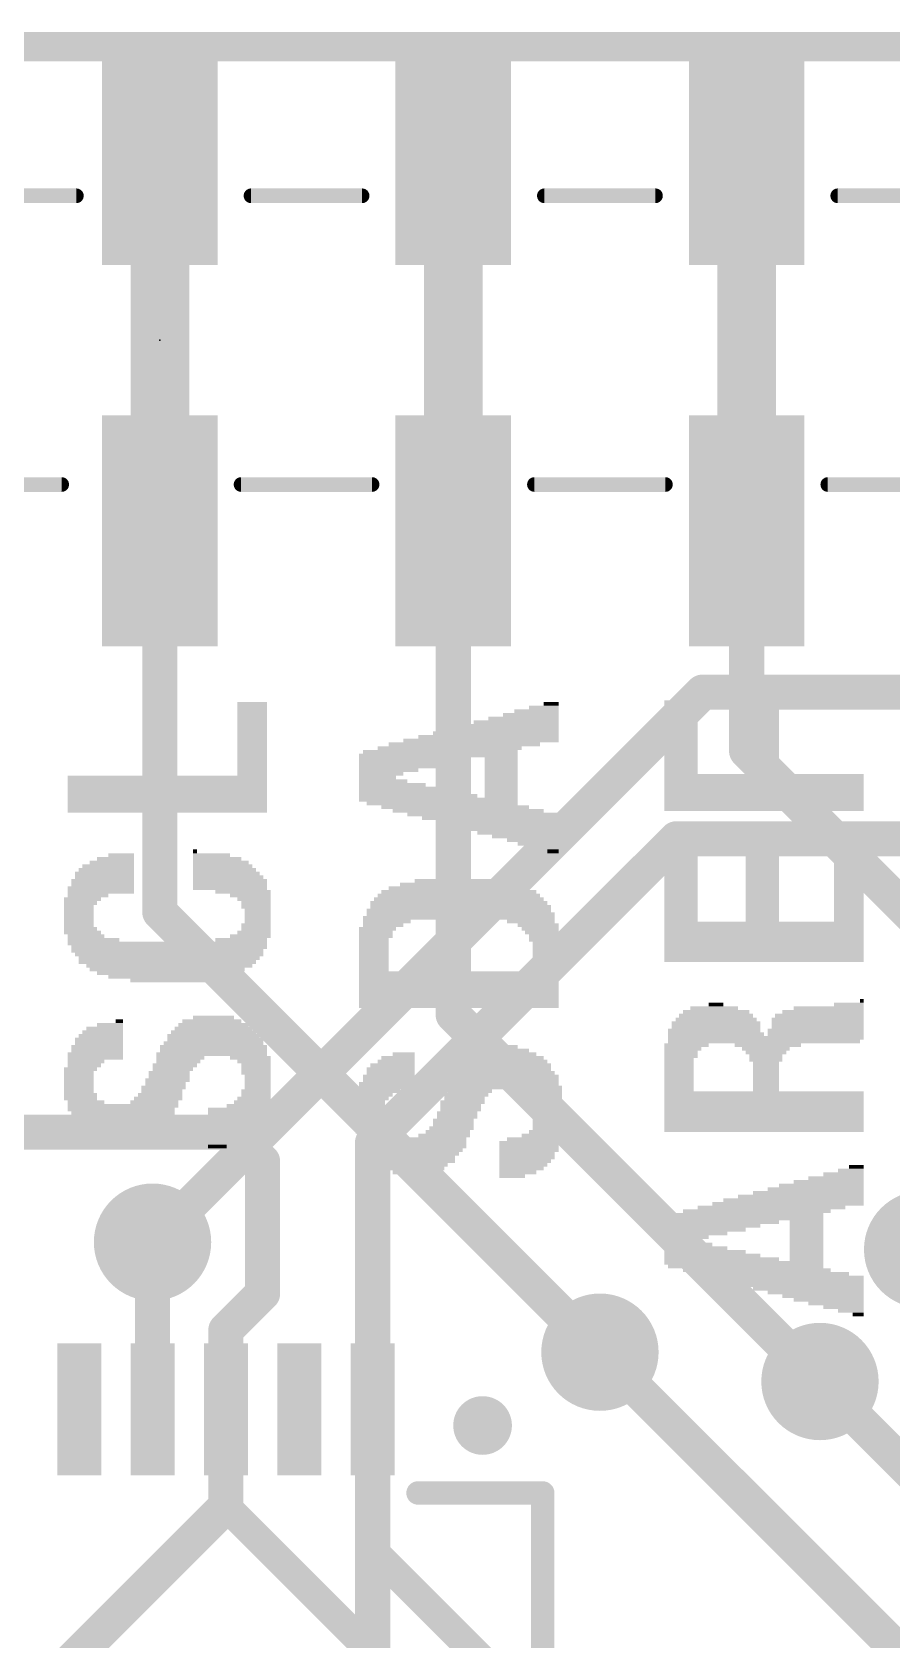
# Model space of a CAD drawing. Extents: x -0.75 to 3.47, y -1.8 to 2.11.
# Drawn here: x 0.696 to 0.99, y 1.557 to 2.105 of the extents above; entities that cross this region are included whole.
import ezdxf

# ---------------------------------------------------------------- set-up
doc = ezdxf.new("R2010")
doc.units = 0
doc.header["$MEASUREMENT"] = 0
doc.layers.get('0').update_dxf_attribs({"linetype": 'CONTINUOUS'})
for name, color, linetype in [('1', 22, 'CONTINUOUS'), ('16', 175, 'CONTINUOUS'), ('18', 82, 'CONTINUOUS'), ('20', 7, 'CONTINUOUS'), ('21', 32, 'CONTINUOUS'), ('23', 7, 'CONTINUOUS'), ('51', 53, 'CONTINUOUS')]:
    doc.layers.add(name, color=color, linetype=linetype)

# ---------------------------------------------------------------- blocks, each defined once
blk = doc.blocks.new('RECT')
blk.add_solid([(-0.5, -0.5), (0.5, -0.5), (-0.5, 0.5), (0.5, 0.5)])
blk = doc.blocks.new('ROUNDV')
at = {"const_width": 0.5}
blk.add_lwpolyline([(0, -0.25, 1), (0, 0.25, 1), (0, -0.25)], format="xyb", dxfattribs=at)

msp = doc.modelspace()

# ---------------------------------------------------------------- linework, layer by layer
at = {"layer": '1'}
for points, const_width in [([(0, 2.1), (2.54, 2.1)], 0.01), ([(0.74, 2.064961), (0.74, 1.935039)], 0.02), ([(0.74, 2.064961), (0.74, 1.935039)], 0.02), ([(0.84, 2.064961), (0.84, 1.935039)], 0.02), ([(0.84, 2.064961), (0.84, 1.935039)], 0.02), ([(0.94, 2.064961), (0.94, 1.935039)], 0.02), ([(0.94, 2.064961), (0.94, 1.935039)], 0.02), ([(0.74, 1.935039), (0.74, 1.805)], 0.012), ([(0.84, 1.935039), (0.84, 1.77)], 0.012), ([(0.94, 1.935039), (0.94, 1.86)], 0.012), ([(1, 1.8), (0.94, 1.86)], 0.012), ([(0.74, 1.805), (0.89, 1.655)], 0.012), ([(0.84, 1.77), (0.965, 1.645)], 0.012), ([(0.633465, 1.73), (0.765, 1.73)], 0.012), ([(0.765, 1.73), (0.775, 1.72)], 0.012), ([(0.775, 1.675), (0.775, 1.72)], 0.012), ([(0.7375, 1.6355), (0.7375, 1.6925)], 0.012), ([(0.7625, 1.6625), (0.775, 1.675)], 0.012), ([(0.7625, 1.6355), (0.7625, 1.6625)], 0.012), ([(0.7625, 1.6355), (0.7625, 1.6025)], 0.012), ([(0.8125, 1.6355), (0.8125, 1.5875)], 0.01), ([(0.7625, 1.6025), (0.65, 1.49)], 0.012), ([(0.866535, 1.498465), (0.7625, 1.6025)], 0.01), ([(0.933465, 1.466535), (0.8125, 1.5875)], 0.01)]:
    msp.add_lwpolyline(points, dxfattribs=dict(at, const_width=const_width))
for points, const_width in [([(0.745, 2.064961, 1), (0.735, 2.064961)], 0.01), ([(0.745, 2.064961, 1), (0.735, 2.064961)], 0.01), ([(0.845, 2.064961, 1), (0.835, 2.064961)], 0.01), ([(0.845, 2.064961, 1), (0.835, 2.064961)], 0.01), ([(0.945, 2.064961, 1), (0.935, 2.064961)], 0.01), ([(0.945, 2.064961, 1), (0.935, 2.064961)], 0.01), ([(0.743, 1.935039, 1), (0.737, 1.935039)], 0.006), ([(0.843, 1.935039, 1), (0.837, 1.935039)], 0.006), ([(0.943, 1.935039, 1), (0.937, 1.935039)], 0.006), ([(0.735, 1.935039, 1), (0.745, 1.935039)], 0.01), ([(0.735, 1.935039, 1), (0.745, 1.935039)], 0.01), ([(0.835, 1.935039, 1), (0.845, 1.935039)], 0.01), ([(0.835, 1.935039, 1), (0.845, 1.935039)], 0.01), ([(0.935, 1.935039, 1), (0.945, 1.935039)], 0.01), ([(0.935, 1.935039, 1), (0.945, 1.935039)], 0.01), ([(0.942121, 1.862121, 1), (0.937879, 1.857879)], 0.006), ([(0.937, 1.86, 1), (0.943, 1.86)], 0.006), ([(0.742121, 1.807121, 1), (0.737879, 1.802879)], 0.006), ([(0.737, 1.805, 1), (0.743, 1.805)], 0.006), ([(0.842121, 1.772121, 1), (0.837879, 1.767879)], 0.006), ([(0.837, 1.77, 1), (0.843, 1.77)], 0.006), ([(0.767121, 1.732121, 1), (0.762879, 1.727879)], 0.006), ([(0.765, 1.727, 1), (0.765, 1.733)], 0.006), ([(0.778, 1.72, 1), (0.772, 1.72)], 0.006), ([(0.772879, 1.717879, 1), (0.777121, 1.722121)], 0.006), ([(0.7405, 1.6925, 1), (0.7345, 1.6925)], 0.006), ([(0.772, 1.675, 1), (0.778, 1.675)], 0.006), ([(0.777121, 1.672879, 1), (0.772879, 1.677121)], 0.006), ([(0.7655, 1.6625, 1), (0.7595, 1.6625)], 0.006), ([(0.760379, 1.664621, 1), (0.764621, 1.660379)], 0.006), ([(0.887879, 1.652879, 1), (0.892121, 1.657121)], 0.006), ([(0.962879, 1.642879, 1), (0.967121, 1.647121)], 0.006), ([(0.7655, 1.6355, 1), (0.7595, 1.6355)], 0.006), ([(0.815, 1.6355, 1), (0.81, 1.6355)], 0.005), ([(0.7345, 1.6355, 1), (0.7405, 1.6355)], 0.006), ([(0.7595, 1.6355, 1), (0.7655, 1.6355)], 0.006), ([(0.764621, 1.600379, 1), (0.760379, 1.604621)], 0.006), ([(0.764268, 1.604268, 1), (0.760732, 1.600732)], 0.005), ([(0.7595, 1.6025, 1), (0.7655, 1.6025)], 0.006), ([(0.814268, 1.589268, 1), (0.810732, 1.585732)], 0.005), ([(0.81, 1.5875, 1), (0.815, 1.5875)], 0.005)]:
    msp.add_lwpolyline(points, format="xyb", dxfattribs=dict(at, const_width=const_width))
at = {"layer": '16'}
for points, const_width in [([(0, 2.1), (2.54, 2.1)], 0.01), ([(0.7375, 1.6925), (0.925, 1.88)], 0.012), ([(2.35, 1.88), (0.925, 1.88)], 0.012), ([(0.916063, 1.83), (0.8125, 1.726437)], 0.012), ([(2.4, 1.83), (0.916063, 1.83)], 0.012), ([(0.8125, 1.4925), (0.8125, 1.726437)], 0.012), ([(0.89, 1.655), (1.235, 1.31)], 0.012), ([(1.26, 1.35), (0.965, 1.645)], 0.012)]:
    msp.add_lwpolyline(points, dxfattribs=dict(at, const_width=const_width))
at = {"layer": '16', "const_width": 0.006}
for points in [[(0.925, 1.883, 1), (0.925, 1.877)], [(0.927121, 1.877879, 1), (0.922879, 1.882121)], [(0.916063, 1.833, 1), (0.916063, 1.827)], [(0.918184, 1.827879, 1), (0.913942, 1.832121)], [(0.8155, 1.726437, 1), (0.8095, 1.726437)], [(0.810379, 1.728558, 1), (0.814621, 1.724316)], [(0.735379, 1.694621, 1), (0.739621, 1.690379)], [(0.892121, 1.657121, 1), (0.887879, 1.652879)], [(0.967121, 1.647121, 1), (0.962879, 1.642879)]]:
    msp.add_lwpolyline(points, format="xyb", dxfattribs=at)
at = {"layer": '20', "const_width": 0.008}
msp.add_lwpolyline([(0, 2.1), (2.54, 2.1)], dxfattribs=at)
at = {"layer": '21'}
for points, const_width in [([(0.686063, 2.049213), (0.711535, 2.049213)], 0.005), ([(0.771063, 2.049213), (0.808937, 2.049213)], 0.005), ([(0.871063, 2.049213), (0.908937, 2.049213)], 0.005), ([(0.971063, 2.049213), (1.008937, 2.049213)], 0.005), ([(0.706535, 1.950787), (0.686063, 1.950787)], 0.005), ([(0.812323, 1.950787), (0.767677, 1.950787)], 0.005), ([(0.912323, 1.950787), (0.867677, 1.950787)], 0.005), ([(1.012323, 1.950787), (0.967677, 1.950787)], 0.005), ([(0.8705, 1.607), (0.828, 1.607)], 0.008), ([(0.8705, 1.453), (0.8705, 1.607)], 0.008)]:
    msp.add_lwpolyline(points, dxfattribs=dict(at, const_width=const_width))
for points, const_width in [([(0.711535, 2.047963, 1), (0.711535, 2.050463)], 0.0025), ([(0.771063, 2.050463, 1), (0.771063, 2.047963)], 0.0025), ([(0.808937, 2.047963, 1), (0.808937, 2.050463)], 0.0025), ([(0.871063, 2.050463, 1), (0.871063, 2.047963)], 0.0025), ([(0.908937, 2.047963, 1), (0.908937, 2.050463)], 0.0025), ([(0.971063, 2.050463, 1), (0.971063, 2.047963)], 0.0025), ([(0.706535, 1.949537, 1), (0.706535, 1.952037)], 0.0025), ([(0.767677, 1.952037, 1), (0.767677, 1.949537)], 0.0025), ([(0.812323, 1.949537, 1), (0.812323, 1.952037)], 0.0025), ([(0.867677, 1.952037, 1), (0.867677, 1.949537)], 0.0025), ([(0.912323, 1.949537, 1), (0.912323, 1.952037)], 0.0025), ([(0.967677, 1.952037, 1), (0.967677, 1.949537)], 0.0025), ([(0.85, 1.625, 1), (0.85, 1.635, 1), (0.85, 1.625)], 0.01), ([(0.828, 1.609, 1), (0.828, 1.605)], 0.004), ([(0.8725, 1.607, 1), (0.8685, 1.607)], 0.004), ([(0.8705, 1.605, 1), (0.8705, 1.609)], 0.004)]:
    msp.add_lwpolyline(points, format="xyb", dxfattribs=dict(at, const_width=const_width))
at = {"layer": '23'}
msp.add_point((0.74, 2), dxfattribs=at)

# ---------------------------------------------------------------- block references
at = {"layer": '1', "xscale": 0.07874, "yscale": 0.03937}
for p, rotation in [((0.74, 2.064961), 90), ((0.84, 2.064961), 270), ((0.94, 2.064961), 90), ((0.74, 1.935039), 270), ((0.84, 1.935039), 90), ((0.94, 1.935039), 270)]:
    msp.add_blockref('RECT', p, dxfattribs=dict(at, rotation=rotation))
at = {"layer": '1', "xscale": 0.015, "yscale": 0.045}
for p in [(0.7125, 1.6355), (0.7375, 1.6355), (0.7625, 1.6355), (0.7875, 1.6355), (0.8125, 1.6355)]:
    msp.add_blockref('RECT', p, dxfattribs=at)
at = {"layer": '18', "xscale": 0.04, "yscale": 0.04}
for p in [(0.7375, 1.6925), (0.7375, 1.6925), (1, 1.69), (1, 1.69), (0.89, 1.655), (0.89, 1.655), (0.965, 1.645), (0.965, 1.645)]:
    msp.add_blockref('ROUNDV', p, dxfattribs=at)
at = {"layer": '21'}
for p, xscale, yscale in [((0.771464, 1.87606), 0.0101, 0.00126), ((0.771464, 1.8748), 0.0101, 0.00126), ((0.870864, 1.8748), 0.0101, 0.00126), ((0.873364, 1.87606), 0.0051, 0.00126), ((0.91765, 1.876635), 0.0113, 0.00125), ((0.91765, 1.87538), 0.0113, 0.00126), ((0.91765, 1.87412), 0.0113, 0.00126), ((0.9447, 1.87538), 0.01, 0.00126), ((0.94535, 1.87412), 0.0113, 0.00126), ((0.771464, 1.87354), 0.0101, 0.00126), ((0.771464, 1.87228), 0.0101, 0.00126), ((0.771464, 1.871025), 0.0101, 0.00125), ((0.771464, 1.86977), 0.0101, 0.00126), ((0.771464, 1.86851), 0.0101, 0.00126), ((0.858914, 1.86851), 0.034, 0.00126), ((0.861414, 1.86977), 0.029, 0.00126), ((0.863964, 1.871025), 0.0239, 0.00125), ((0.866464, 1.87228), 0.0189, 0.00126), ((0.868364, 1.87354), 0.0151, 0.00126), ((0.91765, 1.87286), 0.0113, 0.00126), ((0.91765, 1.8716), 0.0113, 0.00126), ((0.91765, 1.870345), 0.0113, 0.00125), ((0.91765, 1.86909), 0.0113, 0.00126), ((0.94535, 1.87286), 0.0113, 0.00126), ((0.94535, 1.8716), 0.0113, 0.00126), ((0.94535, 1.870345), 0.0113, 0.00125), ((0.94535, 1.86909), 0.0113, 0.00126), ((0.771464, 1.86725), 0.0101, 0.00126), ((0.771464, 1.865995), 0.0101, 0.00125), ((0.771464, 1.86474), 0.0101, 0.00126), ((0.771464, 1.86348), 0.0101, 0.00126), ((0.849464, 1.86348), 0.0529, 0.00126), ((0.852014, 1.86474), 0.0478, 0.00126), ((0.854514, 1.865995), 0.0428, 0.00125), ((0.856414, 1.86725), 0.039, 0.00126), ((0.91765, 1.86783), 0.0113, 0.00126), ((0.91765, 1.86657), 0.0113, 0.00126), ((0.91765, 1.865315), 0.0113, 0.00125), ((0.91765, 1.86406), 0.0113, 0.00126), ((0.94535, 1.86783), 0.0113, 0.00126), ((0.94535, 1.86657), 0.0113, 0.00126), ((0.94535, 1.865315), 0.0113, 0.00125), ((0.94535, 1.86406), 0.0113, 0.00126), ((0.771464, 1.86222), 0.0101, 0.00126), ((0.771464, 1.86096), 0.0101, 0.00126), ((0.771464, 1.859705), 0.0101, 0.00125), ((0.771464, 1.85845), 0.0101, 0.00126), ((0.834964, 1.85845), 0.0541, 0.00126), ((0.835614, 1.859705), 0.0528, 0.00125), ((0.838764, 1.86096), 0.0491, 0.00126), ((0.843814, 1.86222), 0.0516, 0.00126), ((0.91765, 1.8628), 0.0113, 0.00126), ((0.91765, 1.86154), 0.0113, 0.00126), ((0.91765, 1.86028), 0.0113, 0.00126), ((0.91765, 1.859025), 0.0113, 0.00125), ((0.91765, 1.85777), 0.0113, 0.00126), ((0.94535, 1.8628), 0.0113, 0.00126), ((0.94535, 1.86154), 0.0113, 0.00126), ((0.94535, 1.86028), 0.0113, 0.00126), ((0.94535, 1.859025), 0.0113, 0.00125), ((0.94535, 1.85777), 0.0113, 0.00126), ((0.771464, 1.85719), 0.0101, 0.00126), ((0.771464, 1.85593), 0.0101, 0.00126), ((0.771464, 1.85467), 0.0101, 0.00126), ((0.771464, 1.853415), 0.0101, 0.00125), ((0.771464, 1.85216), 0.0101, 0.00126), ((0.826814, 1.85719), 0.0378, 0.00126), ((0.824264, 1.85593), 0.0327, 0.00126), ((0.821164, 1.85467), 0.0265, 0.00126), ((0.818014, 1.853415), 0.0202, 0.00125), ((0.815464, 1.85216), 0.0151, 0.00126), ((0.856364, 1.85719), 0.0113, 0.00126), ((0.856364, 1.85593), 0.0113, 0.00126), ((0.856364, 1.85467), 0.0113, 0.00126), ((0.856364, 1.853415), 0.0113, 0.00125), ((0.856364, 1.85216), 0.0113, 0.00126), ((0.91765, 1.85651), 0.0113, 0.00126), ((0.91765, 1.85525), 0.0113, 0.00126), ((0.91765, 1.85399), 0.0113, 0.00126), ((0.91765, 1.852735), 0.0113, 0.00125), ((0.94535, 1.85651), 0.0113, 0.00126), ((0.94535, 1.85525), 0.0113, 0.00126), ((0.94535, 1.85399), 0.0113, 0.00126), ((0.94535, 1.852735), 0.0113, 0.00125), ((0.742564, 1.8509), 0.0679, 0.00126), ((0.742564, 1.84964), 0.0679, 0.00126), ((0.742564, 1.848385), 0.0679, 0.00125), ((0.742564, 1.84713), 0.0679, 0.00126), ((0.814214, 1.8509), 0.0126, 0.00126), ((0.816114, 1.84964), 0.0164, 0.00126), ((0.819264, 1.848385), 0.0227, 0.00125), ((0.821764, 1.84713), 0.0277, 0.00126), ((0.856364, 1.8509), 0.0113, 0.00126), ((0.856364, 1.84964), 0.0113, 0.00126), ((0.856364, 1.848385), 0.0113, 0.00125), ((0.856364, 1.84713), 0.0113, 0.00126), ((0.94595, 1.85148), 0.0679, 0.00126), ((0.94595, 1.85022), 0.0679, 0.00126), ((0.94595, 1.84896), 0.0679, 0.00126), ((0.94595, 1.847705), 0.0679, 0.00125), ((0.94595, 1.84645), 0.0679, 0.00126), ((0.742564, 1.84587), 0.0679, 0.00126), ((0.742564, 1.84461), 0.0679, 0.00126), ((0.742564, 1.84335), 0.0679, 0.00126), ((0.742564, 1.842095), 0.0679, 0.00125), ((0.824914, 1.84587), 0.034, 0.00126), ((0.828064, 1.84461), 0.0403, 0.00126), ((0.834964, 1.84335), 0.0541, 0.00126), ((0.836264, 1.842095), 0.0515, 0.00125), ((0.856364, 1.84587), 0.0113, 0.00126), ((0.856364, 1.84461), 0.0113, 0.00126), ((0.94595, 1.84519), 0.0679, 0.00126), ((0.94595, 1.84393), 0.0679, 0.00126), ((0.94595, 1.84267), 0.0679, 0.00126), ((0.94595, 1.841415), 0.0679, 0.00125), ((0.742564, 1.84084), 0.0679, 0.00126), ((0.742564, 1.83958), 0.0679, 0.00126), ((0.840664, 1.84084), 0.0503, 0.00126), ((0.845064, 1.83958), 0.0515, 0.00126), ((0.850114, 1.83832), 0.0516, 0.00126), ((0.852614, 1.83706), 0.0466, 0.00126), ((0.855164, 1.835805), 0.0415, 0.00125), ((0.94595, 1.84016), 0.0679, 0.00126), ((0.857664, 1.83455), 0.0365, 0.00126), ((0.859564, 1.83329), 0.0327, 0.00126), ((0.862064, 1.83203), 0.0277, 0.00126), ((0.864564, 1.830775), 0.0227, 0.00125), ((0.726814, 1.824485), 0.0088, 0.00125), ((0.751964, 1.82574), 0.0013, 0.00126), ((0.757614, 1.824485), 0.0126, 0.00125), ((0.867114, 1.82952), 0.0176, 0.00126), ((0.868964, 1.82826), 0.0139, 0.00126), ((0.871514, 1.827), 0.0088, 0.00126), ((0.874014, 1.82574), 0.0038, 0.00126), ((0.91765, 1.82506), 0.0113, 0.00126), ((0.97485, 1.82632), 0.0101, 0.00126), ((0.97485, 1.82506), 0.0101, 0.00126), ((0.721764, 1.81945), 0.0189, 0.00126), ((0.722414, 1.82071), 0.0176, 0.00126), ((0.723664, 1.82197), 0.0151, 0.00126), ((0.724914, 1.82323), 0.0126, 0.00126), ((0.759514, 1.82323), 0.0164, 0.00126), ((0.760764, 1.82197), 0.0189, 0.00126), ((0.761414, 1.82071), 0.0202, 0.00126), ((0.762014, 1.81945), 0.0214, 0.00126), ((0.91765, 1.823805), 0.0113, 0.00125), ((0.91765, 1.82255), 0.0113, 0.00126), ((0.91765, 1.82129), 0.0113, 0.00126), ((0.91765, 1.82003), 0.0113, 0.00126), ((0.94535, 1.823805), 0.0113, 0.00125), ((0.94535, 1.82255), 0.0113, 0.00126), ((0.94535, 1.82129), 0.0113, 0.00126), ((0.94535, 1.82003), 0.0113, 0.00126), ((0.97485, 1.823805), 0.0101, 0.00125), ((0.97485, 1.82255), 0.0101, 0.00126), ((0.97485, 1.82129), 0.0101, 0.00126), ((0.97485, 1.82003), 0.0101, 0.00126), ((0.720514, 1.81568), 0.0214, 0.00126), ((0.720514, 1.81442), 0.0214, 0.00126), ((0.721164, 1.818195), 0.0201, 0.00125), ((0.721164, 1.81694), 0.0201, 0.00126), ((0.762664, 1.818195), 0.0227, 0.00125), ((0.763264, 1.81694), 0.0239, 0.00126), ((0.763914, 1.81568), 0.0252, 0.00126), ((0.763914, 1.81442), 0.0252, 0.00126), ((0.841914, 1.81442), 0.0402, 0.00126), ((0.841264, 1.81568), 0.0289, 0.00126), ((0.91765, 1.81877), 0.0113, 0.00126), ((0.91765, 1.817515), 0.0113, 0.00125), ((0.91765, 1.81626), 0.0113, 0.00126), ((0.91765, 1.815), 0.0113, 0.00126), ((0.91765, 1.81374), 0.0113, 0.00126), ((0.94535, 1.81877), 0.0113, 0.00126), ((0.94535, 1.817515), 0.0113, 0.00125), ((0.94535, 1.81626), 0.0113, 0.00126), ((0.94535, 1.815), 0.0113, 0.00126), ((0.94535, 1.81374), 0.0113, 0.00126), ((0.97485, 1.81877), 0.0101, 0.00126), ((0.97485, 1.817515), 0.0101, 0.00125), ((0.97485, 1.81626), 0.0101, 0.00126), ((0.97485, 1.815), 0.0101, 0.00126), ((0.97485, 1.81374), 0.0101, 0.00126), ((0.713614, 1.80939), 0.0126, 0.00126), ((0.712964, 1.80813), 0.0113, 0.00126), ((0.719914, 1.813165), 0.0226, 0.00125), ((0.719914, 1.81191), 0.0226, 0.00126), ((0.715514, 1.81065), 0.0138, 0.00126), ((0.763914, 1.813165), 0.0252, 0.00125), ((0.768314, 1.81191), 0.0188, 0.00126), ((0.770814, 1.81065), 0.0138, 0.00126), ((0.772064, 1.80939), 0.0113, 0.00126), ((0.772714, 1.80813), 0.01, 0.00126), ((0.841914, 1.80813), 0.0604, 0.00126), ((0.841914, 1.80939), 0.0578, 0.00126), ((0.841914, 1.81065), 0.0554, 0.00126), ((0.841914, 1.81191), 0.0528, 0.00126), ((0.841264, 1.813165), 0.0465, 0.00125), ((0.91765, 1.812485), 0.0113, 0.00125), ((0.91765, 1.81123), 0.0113, 0.00126), ((0.91765, 1.80997), 0.0113, 0.00126), ((0.91765, 1.80871), 0.0113, 0.00126), ((0.94535, 1.812485), 0.0113, 0.00125), ((0.94535, 1.81123), 0.0113, 0.00126), ((0.94535, 1.80997), 0.0113, 0.00126), ((0.94535, 1.80871), 0.0113, 0.00126), ((0.97485, 1.812485), 0.0101, 0.00125), ((0.97485, 1.81123), 0.0101, 0.00126), ((0.97485, 1.80997), 0.0101, 0.00126), ((0.97485, 1.80871), 0.0101, 0.00126), ((0.712364, 1.806875), 0.0101, 0.00125), ((0.712364, 1.80562), 0.0101, 0.00126), ((0.712364, 1.80436), 0.0101, 0.00126), ((0.712364, 1.8031), 0.0101, 0.00126), ((0.772714, 1.806875), 0.01, 0.00125), ((0.773314, 1.80562), 0.0088, 0.00126), ((0.773314, 1.80436), 0.0088, 0.00126), ((0.773314, 1.8031), 0.0088, 0.00126), ((0.821814, 1.8031), 0.0252, 0.00126), ((0.841914, 1.80562), 0.0628, 0.00126), ((0.842564, 1.80436), 0.0641, 0.00126), ((0.842514, 1.806875), 0.0616, 0.00125), ((0.861414, 1.8031), 0.0264, 0.00126), ((0.91765, 1.80745), 0.0113, 0.00126), ((0.91765, 1.806195), 0.0113, 0.00125), ((0.91765, 1.80494), 0.0113, 0.00126), ((0.91765, 1.80368), 0.0113, 0.00126), ((0.94535, 1.80745), 0.0113, 0.00126), ((0.94535, 1.806195), 0.0113, 0.00125), ((0.94535, 1.80494), 0.0113, 0.00126), ((0.94535, 1.80368), 0.0113, 0.00126), ((0.97485, 1.80745), 0.0101, 0.00126), ((0.97485, 1.806195), 0.0101, 0.00125), ((0.97485, 1.80494), 0.0101, 0.00126), ((0.97485, 1.80368), 0.0101, 0.00126), ((0.712364, 1.80184), 0.0101, 0.00126), ((0.712364, 1.800585), 0.0101, 0.00125), ((0.712964, 1.79933), 0.0113, 0.00126), ((0.713614, 1.79807), 0.0126, 0.00126), ((0.772064, 1.79807), 0.0113, 0.00126), ((0.772714, 1.800585), 0.01, 0.00125), ((0.772714, 1.79933), 0.01, 0.00126), ((0.773314, 1.80184), 0.0088, 0.00126), ((0.814214, 1.79933), 0.0126, 0.00126), ((0.813614, 1.79807), 0.0114, 0.00126), ((0.817364, 1.80184), 0.0163, 0.00126), ((0.816114, 1.800585), 0.0138, 0.00125), ((0.866464, 1.80184), 0.0163, 0.00126), ((0.868964, 1.800585), 0.0139, 0.00125), ((0.869614, 1.79933), 0.0126, 0.00126), ((0.870214, 1.79807), 0.0114, 0.00126), ((0.91765, 1.80242), 0.0113, 0.00126), ((0.94595, 1.80116), 0.0679, 0.00126), ((0.94595, 1.799905), 0.0679, 0.00125), ((0.94595, 1.79865), 0.0679, 0.00126), ((0.94595, 1.79739), 0.0679, 0.00126), ((0.94535, 1.80242), 0.0113, 0.00126), ((0.97485, 1.80242), 0.0101, 0.00126), ((0.714864, 1.79681), 0.0125, 0.00126), ((0.717414, 1.795555), 0.0176, 0.00125), ((0.742564, 1.7943), 0.0679, 0.00126), ((0.743164, 1.79304), 0.0667, 0.00126), ((0.742514, 1.79178), 0.0654, 0.00126), ((0.767714, 1.795555), 0.0176, 0.00125), ((0.770814, 1.79681), 0.0138, 0.00126), ((0.813614, 1.79681), 0.0114, 0.00126), ((0.812964, 1.795555), 0.0101, 0.00125), ((0.812964, 1.7943), 0.0101, 0.00126), ((0.812964, 1.79304), 0.0101, 0.00126), ((0.812964, 1.79178), 0.0101, 0.00126), ((0.870864, 1.79681), 0.0101, 0.00126), ((0.870864, 1.795555), 0.0101, 0.00125), ((0.871514, 1.7943), 0.0088, 0.00126), ((0.871514, 1.79304), 0.0088, 0.00126), ((0.871514, 1.79178), 0.0088, 0.00126), ((0.94595, 1.79613), 0.0679, 0.00126), ((0.94595, 1.794875), 0.0679, 0.00125), ((0.94595, 1.79362), 0.0679, 0.00126), ((0.94595, 1.79236), 0.0679, 0.00126), ((0.743164, 1.79052), 0.0641, 0.00126), ((0.743164, 1.789265), 0.0617, 0.00125), ((0.742514, 1.78801), 0.0604, 0.00126), ((0.743214, 1.78675), 0.0566, 0.00126), ((0.812964, 1.79052), 0.0101, 0.00126), ((0.812964, 1.789265), 0.0101, 0.00125), ((0.812964, 1.78801), 0.0101, 0.00126), ((0.812964, 1.78675), 0.0101, 0.00126), ((0.871514, 1.79052), 0.0088, 0.00126), ((0.871514, 1.789265), 0.0088, 0.00125), ((0.871514, 1.78801), 0.0088, 0.00126), ((0.871514, 1.78675), 0.0088, 0.00126), ((0.94595, 1.7911), 0.0679, 0.00126), ((0.94595, 1.78984), 0.0679, 0.00126), ((0.94595, 1.788585), 0.0679, 0.00125), ((0.742514, 1.78549), 0.0528, 0.00126), ((0.742514, 1.78423), 0.0478, 0.00126), ((0.743164, 1.782975), 0.0415, 0.00125), ((0.743164, 1.78172), 0.0265, 0.00126), ((0.812964, 1.78549), 0.0101, 0.00126), ((0.841914, 1.78423), 0.068, 0.00126), ((0.841914, 1.782975), 0.068, 0.00125), ((0.841914, 1.78172), 0.068, 0.00126), ((0.871514, 1.78549), 0.0088, 0.00126), ((0.841914, 1.78046), 0.068, 0.00126), ((0.841914, 1.7792), 0.068, 0.00126), ((0.841914, 1.777945), 0.068, 0.00125), ((0.841914, 1.77669), 0.068, 0.00126), ((0.841914, 1.77543), 0.068, 0.00126), ((0.841914, 1.77417), 0.068, 0.00126), ((0.841914, 1.77291), 0.068, 0.00126), ((0.9296, 1.76972), 0.0252, 0.00126), ((0.9296, 1.770975), 0.0226, 0.00125), ((0.92895, 1.77223), 0.0163, 0.00126), ((0.9296, 1.77349), 0.005, 0.00126), ((0.9648, 1.76972), 0.0302, 0.00126), ((0.96605, 1.770975), 0.0277, 0.00125), ((0.96795, 1.77223), 0.0239, 0.00126), ((0.97485, 1.77349), 0.0101, 0.00126), ((0.97925, 1.77475), 0.0013, 0.00126), ((0.721164, 1.765365), 0.0125, 0.00125), ((0.723014, 1.76662), 0.0088, 0.00126), ((0.726164, 1.76788), 0.0025, 0.00126), ((0.758264, 1.765365), 0.0265, 0.00125), ((0.758264, 1.76662), 0.0239, 0.00126), ((0.757664, 1.76788), 0.0201, 0.00126), ((0.758264, 1.76914), 0.0139, 0.00126), ((0.92895, 1.764685), 0.0315, 0.00125), ((0.9296, 1.7672), 0.0302, 0.00126), ((0.9296, 1.76594), 0.0302, 0.00126), ((0.9296, 1.76846), 0.0276, 0.00126), ((0.96355, 1.764685), 0.0327, 0.00125), ((0.9642, 1.76846), 0.0314, 0.00126), ((0.9642, 1.7672), 0.0314, 0.00126), ((0.9642, 1.76594), 0.0314, 0.00126), ((0.718614, 1.75908), 0.0176, 0.00126), ((0.719264, 1.76159), 0.0163, 0.00126), ((0.719264, 1.760335), 0.0163, 0.00125), ((0.719864, 1.76285), 0.0151, 0.00126), ((0.720514, 1.76411), 0.0138, 0.00126), ((0.758264, 1.75908), 0.0365, 0.00126), ((0.758264, 1.760335), 0.0339, 0.00125), ((0.758264, 1.76285), 0.0315, 0.00126), ((0.758864, 1.76159), 0.0327, 0.00126), ((0.758264, 1.76411), 0.0289, 0.00126), ((0.857614, 1.75908), 0.0088, 0.00126), ((0.91955, 1.759655), 0.0151, 0.00125), ((0.92955, 1.76343), 0.0327, 0.00126), ((0.94655, 1.76217), 0.0667, 0.00126), ((0.9459, 1.76091), 0.0654, 0.00126), ((0.9472, 1.759655), 0.0226, 0.00125), ((0.96355, 1.76343), 0.0327, 0.00126), ((0.718014, 1.75656), 0.0188, 0.00126), ((0.718014, 1.7553), 0.0188, 0.00126), ((0.714864, 1.754045), 0.0125, 0.00125), ((0.718614, 1.75782), 0.0176, 0.00126), ((0.757664, 1.75656), 0.0377, 0.00126), ((0.746964, 1.7553), 0.0163, 0.00126), ((0.746314, 1.754045), 0.015, 0.00125), ((0.758264, 1.75782), 0.0365, 0.00126), ((0.770814, 1.7553), 0.0138, 0.00126), ((0.772064, 1.754045), 0.0113, 0.00125), ((0.820514, 1.754045), 0.0126, 0.00125), ((0.821164, 1.7553), 0.0113, 0.00126), ((0.823064, 1.75656), 0.0075, 0.00126), ((0.857664, 1.754045), 0.0289, 0.00125), ((0.857614, 1.7553), 0.0264, 0.00126), ((0.857014, 1.75656), 0.0226, 0.00126), ((0.857014, 1.75782), 0.0176, 0.00126), ((0.9183, 1.7584), 0.0126, 0.00126), ((0.91765, 1.75714), 0.0113, 0.00126), ((0.91765, 1.75588), 0.0113, 0.00126), ((0.917, 1.75462), 0.01, 0.00126), ((0.917, 1.753365), 0.01, 0.00125), ((0.94655, 1.7584), 0.0163, 0.00126), ((0.9466, 1.75714), 0.0138, 0.00126), ((0.94655, 1.75588), 0.0113, 0.00126), ((0.94655, 1.75462), 0.0113, 0.00126), ((0.9466, 1.753365), 0.0088, 0.00125), ((0.712964, 1.75153), 0.0113, 0.00126), ((0.712364, 1.75027), 0.0101, 0.00126), ((0.712364, 1.74901), 0.0101, 0.00126), ((0.712364, 1.747755), 0.0101, 0.00125), ((0.714264, 1.75279), 0.0113, 0.00126), ((0.742564, 1.747755), 0.0151, 0.00125), ((0.743164, 1.75027), 0.0139, 0.00126), ((0.743164, 1.74901), 0.0139, 0.00126), ((0.745064, 1.75279), 0.0151, 0.00126), ((0.744414, 1.75153), 0.0138, 0.00126), ((0.772714, 1.75279), 0.01, 0.00126), ((0.772714, 1.75153), 0.01, 0.00126), ((0.772714, 1.75027), 0.01, 0.00126), ((0.773314, 1.74901), 0.0088, 0.00126), ((0.773314, 1.747755), 0.0088, 0.00125), ((0.818014, 1.74901), 0.0176, 0.00126), ((0.818014, 1.747755), 0.0176, 0.00125), ((0.818664, 1.75153), 0.0163, 0.00126), ((0.818664, 1.75027), 0.0163, 0.00126), ((0.819264, 1.75279), 0.0151, 0.00126), ((0.857664, 1.747755), 0.0365, 0.00125), ((0.857614, 1.75027), 0.034, 0.00126), ((0.858264, 1.74901), 0.0353, 0.00126), ((0.857614, 1.75279), 0.0314, 0.00126), ((0.857614, 1.75153), 0.0314, 0.00126), ((0.917, 1.75211), 0.01, 0.00126), ((0.917, 1.75085), 0.01, 0.00126), ((0.917, 1.74959), 0.01, 0.00126), ((0.917, 1.74833), 0.01, 0.00126), ((0.9466, 1.75211), 0.0088, 0.00126), ((0.9466, 1.75085), 0.0088, 0.00126), ((0.9466, 1.74959), 0.0088, 0.00126), ((0.9466, 1.74833), 0.0088, 0.00126), ((0.712364, 1.7465), 0.0101, 0.00126), ((0.712364, 1.74524), 0.0101, 0.00126), ((0.712364, 1.74398), 0.0101, 0.00126), ((0.712964, 1.742725), 0.0113, 0.00125), ((0.740064, 1.742725), 0.0151, 0.00125), ((0.741264, 1.74524), 0.0151, 0.00126), ((0.740664, 1.74398), 0.0139, 0.00126), ((0.741914, 1.7465), 0.0138, 0.00126), ((0.772714, 1.74398), 0.01, 0.00126), ((0.772714, 1.742725), 0.01, 0.00125), ((0.773314, 1.7465), 0.0088, 0.00126), ((0.773314, 1.74524), 0.0088, 0.00126), ((0.817364, 1.7465), 0.0189, 0.00126), ((0.817364, 1.74524), 0.0189, 0.00126), ((0.814864, 1.74398), 0.0139, 0.00126), ((0.813614, 1.742725), 0.0114, 0.00125), ((0.844464, 1.742725), 0.0151, 0.00125), ((0.847564, 1.74524), 0.0189, 0.00126), ((0.845664, 1.74398), 0.0151, 0.00126), ((0.857664, 1.7465), 0.0365, 0.00126), ((0.868964, 1.74524), 0.0163, 0.00126), ((0.870814, 1.74398), 0.0126, 0.00126), ((0.871464, 1.742725), 0.0113, 0.00125), ((0.917, 1.747075), 0.01, 0.00125), ((0.917, 1.74582), 0.01, 0.00126), ((0.917, 1.74456), 0.01, 0.00126), ((0.94595, 1.7433), 0.0679, 0.00126), ((0.9466, 1.747075), 0.0088, 0.00125), ((0.9466, 1.74582), 0.0088, 0.00126), ((0.9466, 1.74456), 0.0088, 0.00126), ((0.712964, 1.74147), 0.0113, 0.00126), ((0.714864, 1.74021), 0.0125, 0.00126), ((0.727464, 1.73895), 0.0377, 0.00126), ((0.726814, 1.73769), 0.0364, 0.00126), ((0.738114, 1.74021), 0.0164, 0.00126), ((0.739414, 1.74147), 0.0164, 0.00126), ((0.767064, 1.73769), 0.0213, 0.00126), ((0.770214, 1.73895), 0.015, 0.00126), ((0.771464, 1.74021), 0.0125, 0.00126), ((0.772064, 1.74147), 0.0113, 0.00126), ((0.812364, 1.74147), 0.0113, 0.00126), ((0.811714, 1.74021), 0.01, 0.00126), ((0.811714, 1.73895), 0.01, 0.00126), ((0.811714, 1.73769), 0.01, 0.00126), ((0.843164, 1.74021), 0.0151, 0.00126), ((0.842514, 1.73895), 0.0138, 0.00126), ((0.842514, 1.73769), 0.0138, 0.00126), ((0.843814, 1.74147), 0.0138, 0.00126), ((0.872114, 1.74147), 0.01, 0.00126), ((0.872114, 1.74021), 0.01, 0.00126), ((0.872714, 1.73895), 0.0088, 0.00126), ((0.872714, 1.73769), 0.0088, 0.00126), ((0.94595, 1.742045), 0.0679, 0.00125), ((0.94595, 1.74079), 0.0679, 0.00126), ((0.94595, 1.73953), 0.0679, 0.00126), ((0.94595, 1.73827), 0.0679, 0.00126), ((0.94595, 1.73701), 0.0679, 0.00126), ((0.727414, 1.736435), 0.0352, 0.00125), ((0.726814, 1.73518), 0.034, 0.00126), ((0.727464, 1.73392), 0.0327, 0.00126), ((0.726814, 1.73266), 0.0314, 0.00126), ((0.726814, 1.7314), 0.029, 0.00126), ((0.766464, 1.736435), 0.0201, 0.00125), ((0.766464, 1.73518), 0.0201, 0.00126), ((0.766464, 1.73392), 0.0201, 0.00126), ((0.765814, 1.73266), 0.0188, 0.00126), ((0.765214, 1.7314), 0.0176, 0.00126), ((0.811714, 1.736435), 0.01, 0.00125), ((0.811714, 1.73518), 0.01, 0.00126), ((0.811714, 1.73392), 0.01, 0.00126), ((0.811714, 1.73266), 0.01, 0.00126), ((0.812364, 1.7314), 0.0113, 0.00126), ((0.839364, 1.7314), 0.0151, 0.00126), ((0.840014, 1.73392), 0.0138, 0.00126), ((0.840014, 1.73266), 0.0138, 0.00126), ((0.841314, 1.736435), 0.0138, 0.00125), ((0.841314, 1.73518), 0.0138, 0.00126), ((0.872114, 1.73392), 0.01, 0.00126), ((0.872114, 1.73266), 0.01, 0.00126), ((0.872114, 1.7314), 0.01, 0.00126), ((0.872714, 1.736435), 0.0088, 0.00125), ((0.872714, 1.73518), 0.0088, 0.00126), ((0.94595, 1.735755), 0.0679, 0.00125), ((0.94595, 1.7345), 0.0679, 0.00126), ((0.94595, 1.73324), 0.0679, 0.00126), ((0.94595, 1.73198), 0.0679, 0.00126), ((0.726814, 1.730145), 0.0264, 0.00125), ((0.726864, 1.72889), 0.0239, 0.00126), ((0.726814, 1.72763), 0.0188, 0.00126), ((0.726814, 1.72637), 0.0088, 0.00126), ((0.765214, 1.730145), 0.0176, 0.00125), ((0.763964, 1.72889), 0.0151, 0.00126), ((0.763314, 1.72763), 0.0138, 0.00126), ((0.762064, 1.72637), 0.0113, 0.00126), ((0.813014, 1.730145), 0.0126, 0.00125), ((0.814864, 1.72889), 0.0139, 0.00126), ((0.826164, 1.72763), 0.0365, 0.00126), ((0.826164, 1.72637), 0.0365, 0.00126), ((0.836914, 1.72889), 0.0176, 0.00126), ((0.838164, 1.730145), 0.0151, 0.00125), ((0.865814, 1.72637), 0.0202, 0.00126), ((0.867714, 1.72763), 0.0188, 0.00126), ((0.870214, 1.72889), 0.0138, 0.00126), ((0.871464, 1.730145), 0.0113, 0.00125), ((0.94595, 1.73072), 0.0679, 0.00126), ((0.759564, 1.725115), 0.0063, 0.00125), ((0.826814, 1.725115), 0.0352, 0.00125), ((0.826214, 1.72386), 0.034, 0.00126), ((0.826214, 1.7226), 0.0314, 0.00126), ((0.826164, 1.72134), 0.0289, 0.00126), ((0.865814, 1.725115), 0.0202, 0.00125), ((0.865814, 1.72386), 0.0202, 0.00126), ((0.865164, 1.7226), 0.0189, 0.00126), ((0.865164, 1.72134), 0.0189, 0.00126), ((0.826814, 1.72008), 0.0276, 0.00126), ((0.826164, 1.718825), 0.0239, 0.00125), ((0.826214, 1.71757), 0.0214, 0.00126), ((0.826864, 1.71631), 0.0151, 0.00126), ((0.864514, 1.72008), 0.0176, 0.00126), ((0.863914, 1.718825), 0.0164, 0.00125), ((0.863264, 1.71757), 0.0151, 0.00126), ((0.862014, 1.71631), 0.0126, 0.00126), ((0.860114, 1.71505), 0.0088, 0.00126), ((0.973, 1.71563), 0.0138, 0.00126), ((0.9755, 1.71689), 0.0088, 0.00126), ((0.9774, 1.718145), 0.005, 0.00125), ((0.96355, 1.7106), 0.0327, 0.00126), ((0.96545, 1.711855), 0.0289, 0.00125), ((0.96795, 1.71311), 0.0239, 0.00126), ((0.97045, 1.71437), 0.0189, 0.00126), ((0.94845, 1.70431), 0.0503, 0.00126), ((0.9541, 1.705565), 0.0516, 0.00125), ((0.956, 1.70682), 0.0478, 0.00126), ((0.9585, 1.70808), 0.0428, 0.00126), ((0.96105, 1.70934), 0.0377, 0.00126), ((0.93905, 1.700535), 0.0541, 0.00125), ((0.9315, 1.69928), 0.039, 0.00126), ((0.93965, 1.70179), 0.0529, 0.00126), ((0.94345, 1.70305), 0.0503, 0.00126), ((0.9604, 1.69928), 0.0114, 0.00126), ((0.92835, 1.69802), 0.0327, 0.00126), ((0.92585, 1.69676), 0.0277, 0.00126), ((0.9227, 1.6955), 0.0214, 0.00126), ((0.91955, 1.694245), 0.0151, 0.00125), ((0.9183, 1.69299), 0.0126, 0.00126), ((0.9604, 1.69802), 0.0114, 0.00126), ((0.9604, 1.69676), 0.0114, 0.00126), ((0.9604, 1.6955), 0.0114, 0.00126), ((0.9604, 1.694245), 0.0114, 0.00125), ((0.9604, 1.69299), 0.0114, 0.00126), ((0.92015, 1.69173), 0.0163, 0.00126), ((0.9227, 1.69047), 0.0214, 0.00126), ((0.92585, 1.68921), 0.0277, 0.00126), ((0.92835, 1.687955), 0.0327, 0.00125), ((0.9604, 1.69173), 0.0114, 0.00126), ((0.9604, 1.69047), 0.0114, 0.00126), ((0.9604, 1.68921), 0.0114, 0.00126), ((0.9604, 1.687955), 0.0114, 0.00125), ((0.9315, 1.6867), 0.039, 0.00126), ((0.93905, 1.68544), 0.0541, 0.00126), ((0.93965, 1.68418), 0.0529, 0.00126), ((0.94345, 1.682925), 0.0503, 0.00125), ((0.9604, 1.6867), 0.0114, 0.00126), ((0.9491, 1.68167), 0.0516, 0.00126), ((0.9541, 1.68041), 0.0516, 0.00126), ((0.95665, 1.67915), 0.0465, 0.00126), ((0.9585, 1.67789), 0.0428, 0.00126), ((0.96105, 1.676635), 0.0377, 0.00125), ((0.96355, 1.67538), 0.0327, 0.00126), ((0.96605, 1.67412), 0.0277, 0.00126), ((0.96795, 1.67286), 0.0239, 0.00126), ((0.97045, 1.6716), 0.0189, 0.00126), ((0.973, 1.670345), 0.0138, 0.00125), ((0.9755, 1.66909), 0.0088, 0.00126), ((0.978, 1.66783), 0.0038, 0.00126)]:
    msp.add_blockref('RECT', p, dxfattribs=dict(at, xscale=xscale, yscale=yscale))
at = {"layer": '51', "xscale": 0.01, "yscale": 0.025, "rotation": 180}
for p in [(0.7125, 1.635), (0.7375, 1.635), (0.7625, 1.635), (0.7875, 1.635), (0.8125, 1.635)]:
    msp.add_blockref('RECT', p, dxfattribs=at)

doc.saveas('drawing.dxf')
